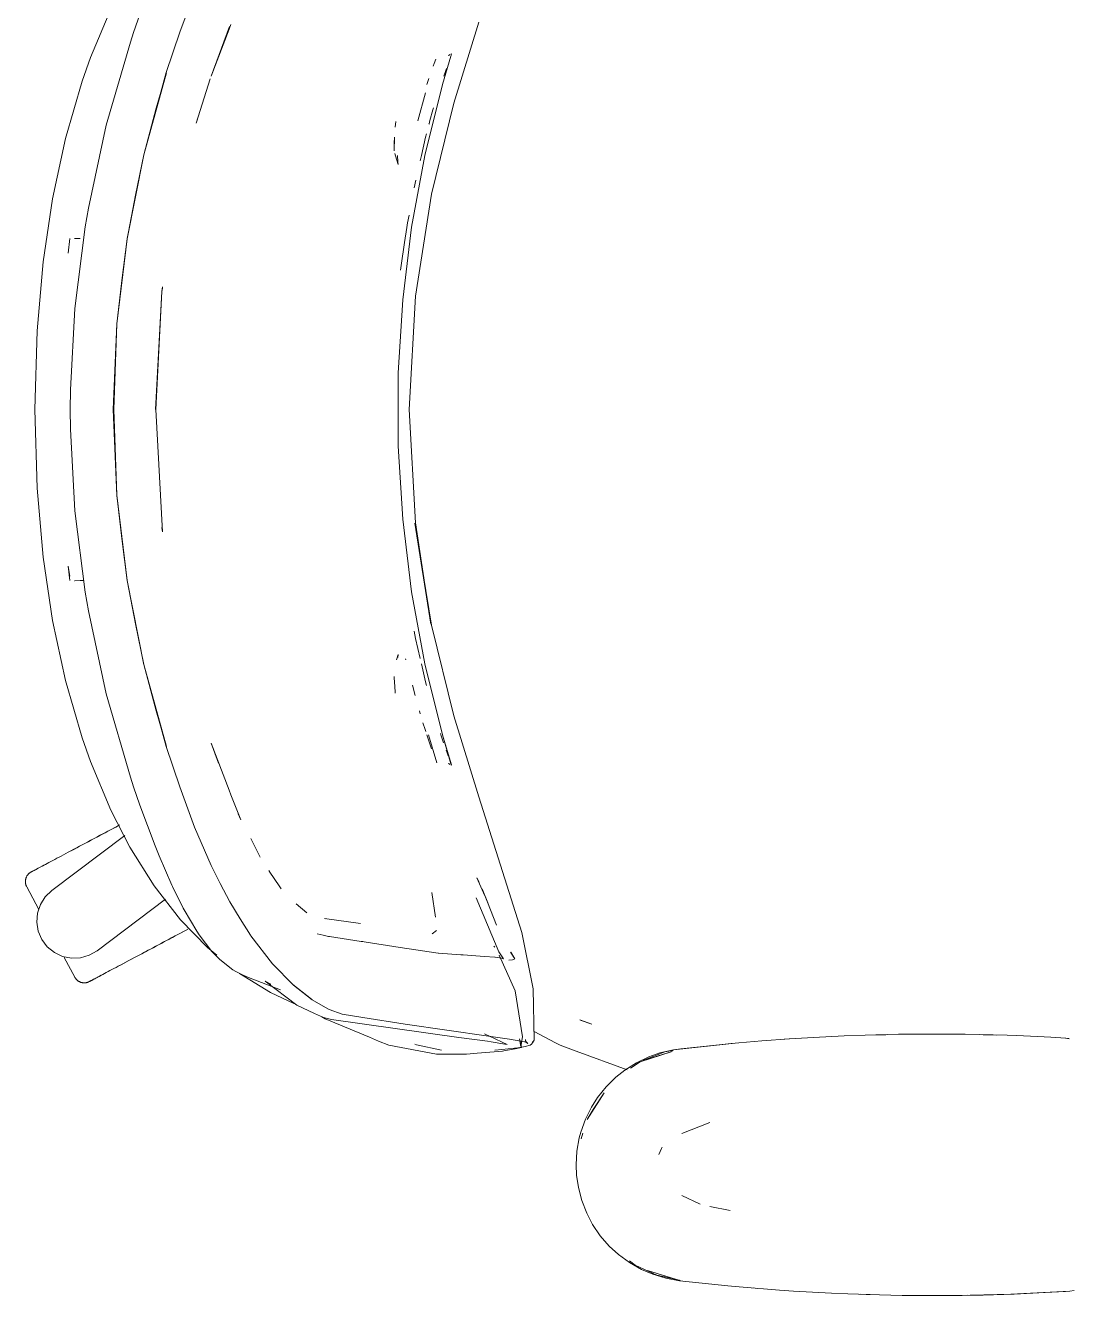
# Model space of a CAD drawing. Header units: millimetres. Extents: x 155927 to 317870, y -36033 to 97293.
# Drawn here: x 217506.8 to 217894.5, y 10098.7 to 10569.5 of the extents above; entities that cross this region are included whole.
import ezdxf

# ---------------------------------------------------------------- set-up
doc = ezdxf.new("R2010")
doc.units = ezdxf.units.MM
doc.header["$MEASUREMENT"] = 0
doc.layers.add('G-IMPT', color=8, linetype='CONTINUOUS', lineweight=9)
doc.layers.add('I-FURN', color=8, linetype='CONTINUOUS', lineweight=9)

msp = doc.modelspace()

# ---------------------------------------------------------------- linework, layer by layer
at = {"layer": 'G-IMPT'}
for p, q in [((217569.49, 10581.89), (217564.03, 10567.01)), ((217530.93, 10557.61), (217538.45, 10575.58)), ((217549.33, 10573.9), (217546.92, 10566.96)), ((217545.73, 10563.36), (217546.92, 10566.96)), ((217559.03, 10552.09), (217564.03, 10567.01)), ((217575.62, 10550.75), (217582.44, 10569.16)), ((217575.62, 10550.75), (217582.33, 10568.2)), ((217582.33, 10568.2), (217583, 10569.93)), ((217674.92, 10570.7), (217665.74, 10540.72)), ((217536.78, 10532.53), (217545.73, 10563.36)), ((217527.86, 10548.87), (217530.93, 10557.61)), ((217658.38, 10555.42), (217659, 10557.08)), ((217661.51, 10547.67), (217664.58, 10558.1)), ((217663.69, 10558.36), (217664.3, 10558.74)), ((217663.69, 10558.36), (217663.9, 10558.5)), ((217664.65, 10558.37), (217664.58, 10558.1)), ((217664.72, 10558.67), (217664.65, 10558.37)), ((217664.69, 10559.13), (217664.78, 10558.89)), ((217664.78, 10558.89), (217664.72, 10558.67)), ((217550.64, 10521.59), (217559.03, 10552.09)), ((217550.64, 10521.59), (217559.07, 10552)), ((217555.29, 10538.84), (217559.07, 10552)), ((217658.38, 10555.42), (217658.01, 10554.41)), ((217662.67, 10552.87), (217661.93, 10550.77)), ((217662.67, 10552.87), (217662.91, 10553.53)), ((217527.86, 10548.87), (217521.69, 10527.63)), ((217570.09, 10533.28), (217575.34, 10549.77)), ((217654.96, 10521.35), (217661.51, 10547.67)), ((217655.67, 10547.66), (217656.4, 10549.88)), ((217655.23, 10544.57), (217652.3, 10534.11)), ((217555.29, 10538.84), (217550.64, 10521.59)), ((217656.82, 10534.25), (217657.93, 10538.25)), ((217657.43, 10507.04), (217665.74, 10540.72)), ((217657.93, 10538.25), (217658.14, 10538.93)), ((217570.09, 10533.28), (217571.17, 10536.72)), ((217643.94, 10531.86), (217644.15, 10533.95)), ((217656.5, 10533.11), (217656.45, 10532.93)), ((217656.82, 10534.25), (217656.5, 10533.11)), ((217536.78, 10532.53), (217530.12, 10501.74)), ((217655.2, 10528.09), (217655.53, 10529.39)), ((217521.69, 10527.63), (217516.87, 10505.27)), ((217643.54, 10523), (217643.63, 10528.06)), ((217643.63, 10528.06), (217643.54, 10525.79)), ((217643.54, 10523), (217643.54, 10525.79)), ((217655.2, 10528.09), (217653.64, 10521.34)), ((217550.64, 10521.59), (217544.47, 10490.47)), ((217550.64, 10521.59), (217544.47, 10490.55)), ((217550.64, 10521.59), (217547.56, 10506.57)), ((217644.39, 10519.9), (217643.79, 10522.05)), ((217645.08, 10517.95), (217644.39, 10519.9)), ((217644.82, 10521.16), (217644.83, 10521.3)), ((217644.86, 10519), (217644.83, 10521.3)), ((217644.86, 10519), (217645.08, 10517.95)), ((217654.96, 10521.35), (217650.03, 10494.69)), ((217653.19, 10519.36), (217653.64, 10521.34)), ((217650.99, 10509.32), (217651.53, 10512.13)), ((217516.87, 10505.27), (217513.38, 10481.85)), ((217544.47, 10490.47), (217547.56, 10506.57)), ((217657.43, 10507.04), (217651.43, 10469.12)), ((217528.93, 10494.82), (217530.12, 10501.74)), ((217648.26, 10494.68), (217648.51, 10496.31)), ((217649.06, 10499.21), (217648.51, 10496.31)), ((217525.12, 10464.65), (217528.93, 10494.82)), ((217650.03, 10494.69), (217646.73, 10467.77)), ((217647.41, 10489.06), (217648.26, 10494.68)), ((217523.28, 10490.55), (217522.63, 10485.14)), ((217527.14, 10490.51), (217525.04, 10490.58)), ((217525.04, 10490.58), (217525.16, 10490.58)), ((217540.64, 10458.95), (217544.47, 10490.55)), ((217540.68, 10458.91), (217544.47, 10490.47)), ((217544.47, 10490.47), (217542.52, 10474.99)), ((217647.41, 10489.06), (217646.12, 10480.53)), ((217513.38, 10481.85), (217511.12, 10456.28)), ((217646.12, 10480.53), (217645.93, 10478.87)), ((217540.68, 10458.91), (217542.52, 10474.99)), ((217557.41, 10470.86), (217557.67, 10472.64)), ((217557.41, 10470.86), (217557.64, 10472.17)), ((217557.68, 10472.41), (217557.64, 10472.17)), ((217555.08, 10427.14), (217557.41, 10470.86)), ((217555.14, 10427.14), (217557.41, 10470.86)), ((217645.08, 10440.7), (217646.73, 10467.77)), ((217651.43, 10469.12), (217649.07, 10427.14)), ((217523.5, 10434.45), (217525.12, 10464.65)), ((217540.64, 10458.95), (217539.31, 10427.14)), ((217540.68, 10458.91), (217539.54, 10427.14)), ((217540.01, 10444.02), (217540.68, 10458.91)), ((217511.12, 10456.28), (217510.27, 10427.14)), ((217540.01, 10444.02), (217539.54, 10427.14)), ((217645.08, 10440.7), (217645.08, 10413.58)), ((217523.5, 10434.45), (217523.41, 10427.14)), ((217510.27, 10427.14), (217511.12, 10397.99)), ((217523.5, 10419.82), (217523.41, 10427.14)), ((217539.31, 10427.14), (217540.64, 10395.32)), ((217540.68, 10395.36), (217539.54, 10427.14)), ((217540.01, 10410.25), (217539.54, 10427.14)), ((217555.14, 10427.14), (217557.64, 10381.8)), ((217651.43, 10385.15), (217649.07, 10427.14)), ((217523.5, 10419.82), (217525.12, 10389.62)), ((217645.08, 10413.58), (217646.73, 10386.51)), ((217540.68, 10395.36), (217540.01, 10410.25)), ((217511.12, 10397.99), (217513.38, 10372.42)), ((217540.64, 10395.32), (217544.47, 10363.73)), ((217542.52, 10379.28), (217540.68, 10395.36)), ((217540.68, 10395.36), (217544.47, 10363.81)), ((217525.12, 10389.62), (217528.93, 10359.45)), ((217557.64, 10381.8), (217557.41, 10383.41)), ((217557.41, 10383.41), (217557.64, 10382.1)), ((217650.03, 10359.59), (217646.73, 10386.51)), ((217657.43, 10347.23), (217651.17, 10384.98)), ((217651.17, 10384.98), (217657.16, 10347.61)), ((217651.43, 10385.15), (217657.16, 10347.61)), ((217542.52, 10379.28), (217544.47, 10363.81)), ((217557.68, 10381.86), (217557.64, 10382.1)), ((217513.38, 10372.42), (217516.87, 10349)), ((217523.28, 10363.72), (217522.63, 10369.14)), ((217523.2, 10365.37), (217522.63, 10369.14)), ((217525.04, 10363.69), (217527.14, 10363.76)), ((217525.04, 10363.69), (217525.16, 10363.69)), ((217528.38, 10363.81), (217527.14, 10363.76)), ((217544.47, 10363.81), (217547.56, 10347.7)), ((217544.47, 10363.81), (217550.68, 10332.56)), ((217550.68, 10332.56), (217544.47, 10363.73)), ((217528.93, 10359.45), (217530.12, 10352.53)), ((217654.96, 10332.92), (217650.03, 10359.59)), ((217530.12, 10352.53), (217536.78, 10321.74)), ((217521.69, 10326.64), (217516.87, 10349)), ((217550.64, 10332.68), (217547.56, 10347.7)), ((217651.01, 10344.96), (217651.48, 10342.33)), ((217665.74, 10313.55), (217657.43, 10347.23)), ((217651.48, 10342.33), (217653.19, 10334.91)), ((217645.08, 10336.32), (217644.39, 10334.37)), ((217645.08, 10336.32), (217644.86, 10335.28)), ((217555.29, 10315.43), (217550.64, 10332.68)), ((217550.64, 10332.68), (217559.07, 10302.27)), ((217550.64, 10332.68), (217559.03, 10302.18)), ((217647.75, 10334.72), (217647.88, 10334.31)), ((217653.64, 10332.93), (217655.2, 10326.18)), ((217654.96, 10332.92), (217661.51, 10306.6)), ((217527.86, 10305.4), (217521.69, 10326.64)), ((217643.54, 10328.23), (217643.55, 10327.53)), ((217643.65, 10326.16), (217643.55, 10327.53)), ((217643.65, 10326.16), (217643.92, 10322.45)), ((217655.2, 10326.18), (217655.54, 10324.9)), ((217545.73, 10290.91), (217536.78, 10321.74)), ((217643.92, 10322.45), (217643.96, 10321.97)), ((217651.34, 10321.1), (217650.35, 10324.96)), ((217651.34, 10321.1), (217650.95, 10322.63)), ((217555.29, 10315.43), (217559.07, 10302.27)), ((217653.25, 10314.31), (217652.92, 10315.43)), ((217665.74, 10313.55), (217674.92, 10283.58)), ((217655.03, 10308.52), (217654.24, 10311.02)), ((217655.28, 10307.74), (217655.03, 10308.52)), ((217660.88, 10306.6), (217660.73, 10307.06)), ((217530.93, 10296.66), (217527.86, 10305.4)), ((217575.62, 10303.52), (217578.34, 10296.09)), ((217575.62, 10303.52), (217582.33, 10286.07)), ((217656.43, 10304.3), (217655.66, 10306.61)), ((217656.32, 10306.61), (217659.35, 10296.18)), ((217656.43, 10304.3), (217656.68, 10303.58)), ((217657.44, 10301.42), (217656.68, 10303.58)), ((217660.88, 10306.6), (217661.62, 10304.38)), ((217661.51, 10306.6), (217664.78, 10295.38)), ((217661.51, 10306.6), (217664.57, 10296.07)), ((217661.51, 10306.6), (217664.63, 10295.78)), ((217661.9, 10303.57), (217661.62, 10304.38)), ((217564.03, 10287.26), (217559.03, 10302.18)), ((217662.89, 10300.82), (217663.24, 10299.85)), ((217663.24, 10299.85), (217663.64, 10298.78)), ((217530.93, 10296.66), (217538.45, 10278.69)), ((217663.69, 10295.92), (217664.3, 10295.53)), ((217663.69, 10295.92), (217663.9, 10295.77)), ((217664.57, 10296.07), (217664.63, 10295.78)), ((217664.78, 10295.38), (217664.65, 10295.14)), ((217545.73, 10290.91), (217546.92, 10287.31)), ((217549.26, 10280.49), (217546.92, 10287.31)), ((217564.03, 10287.26), (217569.49, 10272.38)), ((217582.33, 10286.07), (217583, 10284.34)), ((217583, 10284.34), (217586.72, 10275.02)), ((217674.92, 10283.58), (217690.91, 10233.33)), ((217549.26, 10280.49), (217554.86, 10265.41)), ((217538.45, 10278.69), (217545.54, 10264.91)), ((217586.72, 10275.02), (217585.72, 10277.26)), ((217569.49, 10272.38), (217575.67, 10258.16)), ((217545.54, 10264.91), (217554.52, 10250.62)), ((217556.34, 10261.73), (217554.86, 10265.41)), ((217593.89, 10261.18), (217590.35, 10268.15)), ((217561.11, 10250.77), (217556.34, 10261.73)), ((217579.06, 10251.43), (217575.67, 10258.16)), ((217597.42, 10255.71), (217597.03, 10256.29)), ((217600.92, 10250.58), (217597.42, 10255.71)), ((217554.52, 10250.62), (217564.32, 10238.02)), ((217561.11, 10250.77), (217561.33, 10250.33)), ((217579.06, 10251.43), (217582.63, 10244.64)), ((217600.92, 10250.58), (217601.67, 10249.47)), ((217677.21, 10246.9), (217674.16, 10253.61)), ((217674.16, 10253.61), (217675.08, 10251.97)), ((217565.33, 10242.32), (217561.33, 10250.33)), ((217658.88, 10238.99), (217657.48, 10248.15)), ((217682.37, 10226.18), (217673.94, 10246.16)), ((217678.24, 10244.31), (217676.21, 10249.43)), ((217678.23, 10244.52), (217676.22, 10249.42)), ((217676.22, 10249.42), (217678.24, 10244.31)), ((217565.33, 10242.32), (217565.64, 10241.72)), ((217565.64, 10241.72), (217570.37, 10233.72)), ((217586.39, 10238.41), (217582.63, 10244.64)), ((217607.19, 10243.94), (217611.1, 10240.6)), ((217678.23, 10244.52), (217681.49, 10236.05)), ((217574.28, 10227.72), (217564.32, 10238.02)), ((217586.39, 10238.41), (217590.28, 10232.31)), ((217631.05, 10236.66), (217617.69, 10238.44)), ((217617.69, 10238.44), (217618.16, 10238.3)), ((217658.88, 10238.99), (217658.84, 10239.34)), ((217571.24, 10232.43), (217570.37, 10233.72)), ((217575.95, 10226.3), (217571.24, 10232.43)), ((217590.28, 10232.31), (217590.44, 10232.06)), ((217598.47, 10221.62), (217590.44, 10232.06)), ((217615.01, 10232.74), (217617.17, 10232.28)), ((217617.17, 10232.28), (217619.16, 10231.86)), ((217619.62, 10231.79), (217619.16, 10231.86)), ((217631.35, 10229.98), (217619.62, 10231.79)), ((217659.23, 10234.04), (217657.59, 10232.76)), ((217695.11, 10212.38), (217690.91, 10233.33)), ((217574.28, 10227.72), (217577.79, 10224.86)), ((217631.35, 10229.98), (217631.96, 10229.89)), ((217632.47, 10229.81), (217631.96, 10229.89)), ((217645.82, 10227.69), (217632.47, 10229.81)), ((217645.82, 10227.69), (217659.89, 10225.66)), ((217680.92, 10227.9), (217680.48, 10228.17)), ((217578.85, 10223.28), (217575.95, 10226.3)), ((217583.71, 10219.42), (217578.85, 10223.28)), ((217659.97, 10225.65), (217659.89, 10225.66)), ((217659.97, 10225.65), (217668.22, 10225.03)), ((217668.22, 10225.03), (217669.2, 10224.96)), ((217669.2, 10224.96), (217677.06, 10224.4)), ((217677.06, 10224.4), (217680.94, 10224.1)), ((217681.02, 10224.1), (217680.94, 10224.1)), ((217681.02, 10224.1), (217683.4, 10223.8)), ((217684.13, 10223.51), (217682.37, 10226.18)), ((217688.48, 10211.68), (217682.49, 10224.86)), ((217683.41, 10223.8), (217683.4, 10223.8)), ((217683.41, 10223.8), (217684.13, 10223.51)), ((217686.05, 10223.04), (217687.4, 10223.21)), ((217688.34, 10223.51), (217686.75, 10225.97)), ((217686.75, 10225.97), (217688.27, 10223.49)), ((217688.27, 10223.49), (217686.79, 10225.96)), ((217687.4, 10223.21), (217688.27, 10223.49)), ((217688.34, 10223.51), (217688.27, 10223.49)), ((217583.71, 10219.42), (217584.85, 10218.8)), ((217584.85, 10218.8), (217587.28, 10217.63)), ((217597.65, 10210.99), (217586.2, 10218.11)), ((217587.28, 10217.63), (217589.51, 10216.56)), ((217598.47, 10221.62), (217606.2, 10213.72)), ((217601.42, 10212.05), (217589.51, 10216.56)), ((217595.76, 10215.28), (217597.79, 10214.12)), ((217595.76, 10215.28), (217607.47, 10206.34)), ((217605.99, 10214.03), (217612.94, 10208.63)), ((217605.99, 10214.03), (217609.56, 10211.22)), ((217613.17, 10208.3), (217606.2, 10213.72)), ((217606.28, 10207.01), (217597.65, 10210.99)), ((217612.94, 10208.63), (217609.56, 10211.22)), ((217613.17, 10208.3), (217619, 10205.01)), ((217688.48, 10211.68), (217691.19, 10194.63)), ((217695.11, 10212.38), (217695.49, 10193.39)), ((217613.99, 10203.3), (217607.47, 10206.34)), ((217619, 10205.01), (217619.42, 10204.8)), ((217624.21, 10203.05), (217619.42, 10204.8)), ((217613.99, 10203.3), (217617.35, 10201.73)), ((217616.74, 10202.02), (217617.91, 10201.25)), ((217620.35, 10201.09), (217617.35, 10201.73)), ((217617.91, 10201.25), (217634.36, 10194.45)), ((217667.56, 10194.41), (217620.35, 10201.09)), ((217624.21, 10203.05), (217631.89, 10201.75)), ((217647.65, 10199.35), (217631.89, 10201.75)), ((217678.53, 10194.8), (217647.65, 10199.35)), ((217712.37, 10200.92), (217716.83, 10199.29)), ((217712.37, 10200.92), (217712.95, 10200.66)), ((217716.83, 10199.29), (217712.95, 10200.66)), ((217634.36, 10194.45), (217637.73, 10193.06)), ((217667.56, 10194.41), (217678.22, 10192.97)), ((217685.41, 10191.78), (217677, 10195.77)), ((217686.38, 10193.69), (217678.53, 10194.8)), ((217690.51, 10191.05), (217691.19, 10194.63)), ((217695.43, 10196.58), (217703.33, 10192.44)), ((217790.23, 10193.85), (217799.1, 10194.41)), ((217810.41, 10194.95), (217799.1, 10194.41)), ((217810.41, 10194.95), (217818.28, 10195.25)), ((217830.59, 10195.54), (217818.28, 10195.25)), ((217822.16, 10195.33), (217823.81, 10195.41)), ((217823.81, 10195.41), (217825.89, 10195.41)), ((217830.59, 10195.54), (217836.06, 10195.61)), ((217850.78, 10195.62), (217836.06, 10195.61)), ((217855.29, 10195.57), (217850.78, 10195.62)), ((217855.29, 10195.57), (217870.96, 10195.19)), ((217862.01, 10195.39), (217864.23, 10195.39)), ((217866.91, 10195.28), (217864.23, 10195.39)), ((217870.96, 10195.19), (217874.5, 10195.07)), ((217887.06, 10194.45), (217874.5, 10195.07)), ((217887.06, 10194.45), (217892.73, 10194.17)), ((217893.98, 10193.89), (217892.5, 10194.17)), ((217892.73, 10194.17), (217893.98, 10194.01)), ((217641.59, 10191.46), (217637.73, 10193.06)), ((217659.28, 10188.23), (217641.59, 10191.46)), ((217651.84, 10191.68), (217651.27, 10191.83)), ((217661.15, 10189.64), (217651.84, 10191.68)), ((217683.7, 10189.34), (217674.38, 10188.54)), ((217679.52, 10192.76), (217678.22, 10192.97)), ((217679.52, 10192.76), (217684.54, 10191.92)), ((217683.53, 10189.86), (217680.94, 10189.65)), ((217688.22, 10190.38), (217683.53, 10189.86)), ((217683.7, 10189.34), (217684.17, 10189.39)), ((217684.17, 10189.39), (217688.42, 10190.2)), ((217685.41, 10191.78), (217684.54, 10191.92)), ((217692.65, 10192.58), (217686.38, 10193.69)), ((217688.83, 10190.46), (217688.22, 10190.38)), ((217688.42, 10190.2), (217690.74, 10190.64)), ((217688.83, 10190.46), (217692.11, 10190.99)), ((217690.02, 10193.92), (217690.51, 10191.05)), ((217690.02, 10193.92), (217690.74, 10190.64)), ((217692.03, 10192.75), (217692.65, 10192.58)), ((217692.03, 10192.75), (217693.12, 10192.19)), ((217693.97, 10191.54), (217692.11, 10190.99)), ((217692.22, 10193.62), (217692.3, 10193.12)), ((217692.62, 10192.58), (217692.3, 10193.12)), ((217692.62, 10192.58), (217693.12, 10192.19)), ((217693.97, 10191.54), (217694.51, 10191.86)), ((217694.51, 10191.86), (217694.89, 10192.36)), ((217695.49, 10193.39), (217694.89, 10192.36)), ((217695.01, 10192.98), (217694.89, 10192.36)), ((217694.89, 10192.36), (217694.91, 10192.43)), ((217695.01, 10192.98), (217694.91, 10192.43)), ((217703.33, 10192.44), (217705.09, 10191.52)), ((217711.06, 10189.33), (217705.09, 10191.52)), ((217747.11, 10189.79), (217742.15, 10188.63)), ((217747.03, 10189.57), (217743.98, 10188.99)), ((217747.11, 10189.79), (217770.06, 10192.24)), ((217747.11, 10189.79), (217768.54, 10192.14)), ((217747.11, 10189.79), (217749.92, 10190.12)), ((217770.06, 10192.24), (217749.92, 10190.12)), ((217768.54, 10192.14), (217779.94, 10193.12)), ((217790.23, 10193.85), (217779.94, 10193.12)), ((217788.19, 10193.72), (217786.77, 10193.58)), ((217788.19, 10193.72), (217790.09, 10193.81)), ((217659.28, 10188.23), (217666.25, 10188.2)), ((217666.25, 10188.2), (217670.42, 10188.2)), ((217674.38, 10188.54), (217670.42, 10188.2)), ((217730, 10182.38), (217711.06, 10189.33)), ((217733.43, 10184.99), (217729.11, 10182.26)), ((217734.75, 10185.39), (217731.18, 10182.96)), ((217733.43, 10184.99), (217738.01, 10187.18)), ((217734.75, 10185.39), (217746.61, 10189.2)), ((217734.75, 10185.39), (217737.46, 10186.29)), ((217743.98, 10188.99), (217735.79, 10185.79)), ((217737.46, 10186.29), (217746.61, 10189.2)), ((217738.01, 10187.18), (217742.15, 10188.63)), ((217725.8, 10179.64), (217729.11, 10182.26)), ((217722.19, 10176.09), (217719, 10172.12)), ((217722.19, 10176.09), (217725.8, 10179.64)), ((217715.14, 10163.96), (217721.47, 10173.91)), ((217716.74, 10168.57), (217719, 10172.12)), ((217717.31, 10167.64), (217721.47, 10173.91)), ((217714.5, 10164.06), (217716.74, 10168.57)), ((217715.14, 10163.96), (217717.31, 10167.64)), ((217714.5, 10164.06), (217712.79, 10159.29)), ((217760.63, 10162.89), (217750.2, 10158.74)), ((217711.34, 10152.21), (217712.22, 10157.16)), ((217712.22, 10157.16), (217712.79, 10159.29)), ((217713.59, 10158.85), (217712.97, 10156.82)), ((217711.05, 10147.17), (217711.34, 10152.21)), ((217741.66, 10150.99), (217742.68, 10153.22)), ((217742.68, 10153.22), (217742.97, 10153.67)), ((217711.05, 10147.17), (217711.22, 10143.32)), ((217711.87, 10138.81), (217711.22, 10143.32)), ((217711.87, 10138.81), (217713.13, 10133.94)), ((217714.96, 10129.23), (217713.13, 10133.94)), ((217750.29, 10135.79), (217757.08, 10132.52)), ((217717.15, 10125.07), (217714.96, 10129.23)), ((217768.13, 10130.19), (217760.69, 10131.76)), ((217717.15, 10125.07), (217719.98, 10120.9)), ((217719.98, 10120.9), (217723.3, 10117.06)), ((217726.74, 10113.9), (217723.3, 10117.06)), ((217726.74, 10113.9), (217730.82, 10110.9)), ((217730.78, 10111.59), (217732.89, 10110)), ((217735.27, 10108.39), (217730.82, 10110.9)), ((217740.95, 10106.26), (217732.89, 10110)), ((217735.27, 10108.39), (217739.5, 10106.58)), ((217749.92, 10104.22), (217737.46, 10108.05)), ((217737.46, 10108.05), (217746.61, 10105.13)), ((217739.5, 10106.58), (217744.37, 10105.11)), ((217740.95, 10106.26), (217749.36, 10104.35)), ((217749.41, 10104.22), (217744.37, 10105.11)), ((217749.92, 10104.22), (217746.61, 10105.13)), ((217767.34, 10102.31), (217749.41, 10104.22)), ((217771.47, 10101.97), (217767.34, 10102.31)), ((217786.52, 10100.72), (217771.47, 10101.97)), ((217778.34, 10101.37), (217776.66, 10101.54)), ((217786.52, 10100.72), (217791.61, 10100.39)), ((217791.61, 10100.39), (217805.75, 10099.58)), ((217872.32, 10099.19), (217894.11, 10100.28)), ((217872.32, 10099.19), (217892.5, 10100.17)), ((217873.53, 10099.23), (217894.11, 10100.28)), ((217894.11, 10100.28), (217892.5, 10100.17)), ((217894.11, 10100.28), (217895.75, 10100.53)), ((217811.77, 10099.33), (217805.75, 10099.58)), ((217811.77, 10099.33), (217823.53, 10098.94)), ((217816.66, 10099.19), (217818.59, 10099.08)), ((217818.59, 10099.08), (217820.09, 10099.06)), ((217831.95, 10098.77), (217823.53, 10098.94)), ((217831.95, 10098.77), (217861.97, 10098.89)), ((217831.95, 10098.77), (217852.14, 10098.73)), ((217831.95, 10098.77), (217842.75, 10098.69)), ((217861.97, 10098.89), (217842.75, 10098.69)), ((217852.14, 10098.73), (217873.53, 10099.23)), ((217852.14, 10098.73), (217872.32, 10099.19)), ((217852.14, 10098.73), (217861.97, 10098.89)), ((217852.14, 10098.77), (217854.17, 10098.75)), ((217854.17, 10098.75), (217856.38, 10098.83)), ((217861.97, 10098.89), (217873.53, 10099.23)), ((217873.53, 10099.23), (217872.32, 10099.19))]:
    msp.add_line(p, q, dxfattribs=at)
at = {"layer": 'I-FURN'}
for p, q in [((217533.77, 10268.93), (217534.77, 10269.46)), ((217535.32, 10269.75), (217534.31, 10269.22)), ((217534.77, 10269.46), (217535.78, 10270)), ((217536.32, 10270.28), (217535.32, 10269.75)), ((217535.78, 10270), (217536.78, 10270.53)), ((217537.32, 10270.81), (217536.32, 10270.28)), ((217536.78, 10270.53), (217537.78, 10271.06)), ((217538.31, 10271.34), (217537.32, 10270.81)), ((217537.78, 10271.06), (217538.77, 10271.59)), ((217539.3, 10271.87), (217538.31, 10271.34)), ((217538.77, 10271.59), (217539.75, 10272.11)), ((217540.28, 10272.39), (217539.3, 10271.87)), ((217539.75, 10272.11), (217540.72, 10272.63)), ((217541.25, 10272.9), (217540.28, 10272.39)), ((217540.72, 10272.63), (217541.69, 10273.14)), ((217516.55, 10248.89), (217543.61, 10269.28)), ((217524.93, 10264.23), (217525.87, 10264.73)), ((217526.39, 10265), (217525.44, 10264.5)), ((217525.87, 10264.73), (217526.83, 10265.24)), ((217527.35, 10265.52), (217526.39, 10265)), ((217526.83, 10265.24), (217527.8, 10265.75)), ((217528.33, 10266.03), (217527.35, 10265.52)), ((217527.8, 10265.75), (217528.78, 10266.27)), ((217529.31, 10266.56), (217528.33, 10266.03)), ((217528.78, 10266.27), (217529.77, 10266.8)), ((217530.3, 10267.08), (217529.31, 10266.56)), ((217529.77, 10266.8), (217530.76, 10267.33)), ((217531.3, 10267.61), (217530.3, 10267.08)), ((217530.76, 10267.33), (217531.76, 10267.86)), ((217532.3, 10268.15), (217531.3, 10267.61)), ((217531.76, 10267.86), (217532.76, 10268.39)), ((217533.31, 10268.68), (217532.3, 10268.15)), ((217532.76, 10268.39), (217533.77, 10268.93)), ((217534.31, 10269.22), (217533.31, 10268.68)), ((217516.92, 10259.97), (217516.2, 10259.58)), ((217517.67, 10260.37), (217516.92, 10259.97)), ((217518.44, 10260.78), (217517.67, 10260.37)), ((217519.25, 10261.21), (217518.44, 10260.78)), ((217520.07, 10261.64), (217519.25, 10261.21)), ((217520.92, 10262.09), (217520.07, 10261.64)), ((217521.79, 10262.56), (217520.92, 10262.09)), ((217522.67, 10263.03), (217521.79, 10262.56)), ((217523.58, 10263.51), (217522.67, 10263.03)), ((217523.09, 10263.25), (217524, 10263.73)), ((217524.5, 10264), (217523.58, 10263.51)), ((217524, 10263.73), (217524.93, 10264.23)), ((217525.44, 10264.5), (217524.5, 10264)), ((217508.2, 10255.23), (217508.32, 10255.33)), ((217508.32, 10255.33), (217508.45, 10255.43)), ((217508.45, 10255.43), (217508.59, 10255.52)), ((217508.59, 10255.52), (217508.72, 10255.61)), ((217508.72, 10255.61), (217508.86, 10255.69)), ((217508.86, 10255.69), (217508.9, 10255.71)), ((217508.9, 10255.71), (217508.92, 10255.72)), ((217508.91, 10255.71), (217508.9, 10255.71)), ((217508.95, 10255.73), (217508.91, 10255.71)), ((217508.92, 10255.72), (217508.98, 10255.75)), ((217509.03, 10255.77), (217508.95, 10255.73)), ((217508.98, 10255.75), (217509.08, 10255.8)), ((217509.15, 10255.84), (217509.03, 10255.77)), ((217509.08, 10255.8), (217509.22, 10255.88)), ((217509.32, 10255.93), (217509.15, 10255.84)), ((217509.22, 10255.88), (217509.4, 10255.97)), ((217509.52, 10256.03), (217509.32, 10255.93)), ((217509.4, 10255.97), (217509.62, 10256.09)), ((217509.76, 10256.16), (217509.52, 10256.03)), ((217509.62, 10256.09), (217509.88, 10256.23)), ((217510.04, 10256.31), (217509.76, 10256.16)), ((217509.88, 10256.23), (217510.18, 10256.38)), ((217510.35, 10256.48), (217510.04, 10256.31)), ((217510.18, 10256.38), (217510.51, 10256.56)), ((217510.71, 10256.67), (217510.35, 10256.48)), ((217510.51, 10256.56), (217510.89, 10256.76)), ((217511.1, 10256.88), (217510.71, 10256.67)), ((217510.89, 10256.76), (217511.3, 10256.98)), ((217511.53, 10257.1), (217511.1, 10256.88)), ((217511.3, 10256.98), (217511.74, 10257.22)), ((217512, 10257.35), (217511.53, 10257.1)), ((217511.74, 10257.22), (217512.22, 10257.47)), ((217512.5, 10257.62), (217512, 10257.35)), ((217512.22, 10257.47), (217512.74, 10257.75)), ((217513.03, 10257.9), (217512.5, 10257.62)), ((217512.74, 10257.75), (217513.29, 10258.04)), ((217513.6, 10258.21), (217513.03, 10257.9)), ((217513.29, 10258.04), (217513.88, 10258.35)), ((217514.21, 10258.53), (217513.6, 10258.21)), ((217514.84, 10258.86), (217514.21, 10258.53)), ((217515.5, 10259.22), (217514.84, 10258.86)), ((217516.2, 10259.58), (217515.5, 10259.22)), ((217506.76, 10252.11), (217506.77, 10252.27)), ((217506.77, 10251.95), (217506.76, 10252.11)), ((217506.77, 10252.43), (217506.79, 10252.59)), ((217506.77, 10252.27), (217506.77, 10252.43)), ((217506.78, 10251.79), (217506.77, 10251.95)), ((217506.8, 10251.63), (217506.78, 10251.79)), ((217506.79, 10252.59), (217506.81, 10252.75)), ((217506.82, 10251.47), (217506.8, 10251.63)), ((217506.81, 10252.75), (217506.84, 10252.91)), ((217506.85, 10251.31), (217506.82, 10251.47)), ((217506.84, 10252.91), (217506.87, 10253.07)), ((217506.89, 10251.16), (217506.85, 10251.31)), ((217506.87, 10253.07), (217506.91, 10253.23)), ((217506.93, 10251), (217506.89, 10251.16)), ((217506.91, 10253.23), (217506.96, 10253.38)), ((217506.98, 10250.85), (217506.93, 10251)), ((217506.96, 10253.38), (217507.01, 10253.53)), ((217507.03, 10250.69), (217506.98, 10250.85)), ((217507.01, 10253.53), (217507.07, 10253.68)), ((217507.1, 10250.55), (217507.03, 10250.69)), ((217507.07, 10253.68), (217507.13, 10253.83)), ((217507.13, 10253.83), (217507.2, 10253.98)), ((217507.2, 10253.98), (217507.28, 10254.12)), ((217507.28, 10254.12), (217507.36, 10254.26)), ((217507.36, 10254.26), (217507.45, 10254.39)), ((217507.45, 10254.39), (217507.54, 10254.53)), ((217507.54, 10254.53), (217507.64, 10254.65)), ((217507.64, 10254.65), (217507.74, 10254.78)), ((217507.74, 10254.78), (217507.85, 10254.9)), ((217507.85, 10254.9), (217507.96, 10255.01)), ((217507.96, 10255.01), (217508.08, 10255.12)), ((217508.08, 10255.12), (217508.2, 10255.23)), ((217507.16, 10250.4), (217507.1, 10250.55)), ((217507.24, 10250.26), (217507.16, 10250.4)), ((217507.24, 10250.26), (217511.71, 10241.85)), ((217512.32, 10243.69), (217514.12, 10246.55)), ((217514.12, 10246.55), (217516.55, 10248.89)), ((217511.26, 10240.49), (217512.32, 10243.69)), ((217558.71, 10245.61), (217533.39, 10226.54)), ((217510.99, 10237.13), (217511.26, 10240.49)), ((217511.54, 10233.8), (217510.99, 10237.13)), ((217512.86, 10230.7), (217511.54, 10233.8)), ((217561.87, 10231.77), (217560.89, 10231.25)), ((217561.35, 10231.49), (217562.32, 10232.01)), ((217562.84, 10232.29), (217561.87, 10231.77)), ((217562.32, 10232.01), (217563.28, 10232.52)), ((217563.8, 10232.8), (217562.84, 10232.29)), ((217563.28, 10232.52), (217564.24, 10233.03)), ((217564.74, 10233.3), (217563.8, 10232.8)), ((217564.24, 10233.03), (217565.17, 10233.53)), ((217565.67, 10233.79), (217564.74, 10233.3)), ((217565.17, 10233.53), (217566.1, 10234.02)), ((217566.59, 10234.28), (217565.67, 10233.79)), ((217566.1, 10234.02), (217567, 10234.5)), ((217514.89, 10228), (217512.86, 10230.7)), ((217517.51, 10225.87), (217514.89, 10228)), ((217552.36, 10226.71), (217553.36, 10227.24)), ((217553.9, 10227.53), (217552.9, 10227)), ((217553.36, 10227.24), (217554.36, 10227.78)), ((217554.9, 10228.07), (217553.9, 10227.53)), ((217554.36, 10227.78), (217555.36, 10228.31)), ((217555.91, 10228.6), (217554.9, 10228.07)), ((217555.36, 10228.31), (217556.37, 10228.85)), ((217556.91, 10229.13), (217555.91, 10228.6)), ((217556.37, 10228.85), (217557.37, 10229.38)), ((217557.91, 10229.67), (217556.91, 10229.13)), ((217557.37, 10229.38), (217558.37, 10229.91)), ((217558.91, 10230.2), (217557.91, 10229.67)), ((217558.37, 10229.91), (217559.37, 10230.44)), ((217559.91, 10230.73), (217558.91, 10230.2)), ((217559.37, 10230.44), (217560.36, 10230.97)), ((217560.89, 10231.25), (217559.91, 10230.73)), ((217560.36, 10230.97), (217561.35, 10231.49)), ((217520.56, 10224.43), (217517.51, 10225.87)), ((217523.86, 10223.76), (217520.56, 10224.43)), ((217521.16, 10224.06), (217525.05, 10216.76)), ((217527.23, 10223.9), (217523.86, 10223.76)), ((217530.47, 10224.84), (217527.23, 10223.9)), ((217533.39, 10226.54), (217530.47, 10224.84)), ((217544.27, 10222.41), (217543.38, 10221.94)), ((217543.79, 10222.16), (217544.68, 10222.63)), ((217545.17, 10222.89), (217544.27, 10222.41)), ((217544.68, 10222.63), (217545.6, 10223.12)), ((217546.1, 10223.38), (217545.17, 10222.89)), ((217545.6, 10223.12), (217546.53, 10223.61)), ((217547.03, 10223.88), (217546.1, 10223.38)), ((217546.53, 10223.61), (217547.47, 10224.11)), ((217547.99, 10224.39), (217547.03, 10223.88)), ((217547.47, 10224.11), (217548.43, 10224.62)), ((217548.95, 10224.9), (217547.99, 10224.39)), ((217548.43, 10224.62), (217549.4, 10225.14)), ((217549.92, 10225.42), (217548.95, 10224.9)), ((217549.4, 10225.14), (217550.38, 10225.66)), ((217550.91, 10225.94), (217549.92, 10225.42)), ((217550.38, 10225.66), (217551.36, 10226.18)), ((217551.9, 10226.47), (217550.91, 10225.94)), ((217551.36, 10226.18), (217552.36, 10226.71)), ((217552.9, 10227), (217551.9, 10226.47)), ((217534.89, 10217.42), (217535.47, 10217.74)), ((217535.47, 10217.74), (217536.09, 10218.06)), ((217536.09, 10218.06), (217536.74, 10218.41)), ((217536.74, 10218.41), (217537.41, 10218.77)), ((217537.41, 10218.77), (217538.12, 10219.14)), ((217538.12, 10219.14), (217538.86, 10219.53)), ((217538.86, 10219.53), (217539.62, 10219.94)), ((217539.62, 10219.94), (217540.41, 10220.36)), ((217540.41, 10220.36), (217541.22, 10220.79)), ((217541.22, 10220.79), (217542.05, 10221.23)), ((217542.51, 10221.48), (217541.67, 10221.03)), ((217542.05, 10221.23), (217542.91, 10221.69)), ((217543.38, 10221.94), (217542.51, 10221.48)), ((217542.91, 10221.69), (217543.79, 10222.16)), ((217525.07, 10216.72), (217525.05, 10216.76)), ((217525.15, 10216.58), (217525.07, 10216.72)), ((217525.23, 10216.44), (217525.15, 10216.58)), ((217525.32, 10216.31), (217525.23, 10216.44)), ((217525.42, 10216.18), (217525.32, 10216.31)), ((217525.52, 10216.05), (217525.42, 10216.18)), ((217525.63, 10215.93), (217525.52, 10216.05)), ((217525.74, 10215.82), (217525.63, 10215.93)), ((217525.85, 10215.7), (217525.74, 10215.82)), ((217525.97, 10215.6), (217525.85, 10215.7)), ((217526.1, 10215.49), (217525.97, 10215.6)), ((217526.23, 10215.4), (217526.1, 10215.49)), ((217526.36, 10215.3), (217526.23, 10215.4)), ((217526.49, 10215.22), (217526.36, 10215.3)), ((217526.63, 10215.13), (217526.49, 10215.22)), ((217526.78, 10215.06), (217526.63, 10215.13)), ((217526.92, 10214.99), (217526.78, 10215.06)), ((217527.07, 10214.92), (217526.92, 10214.99)), ((217527.22, 10214.86), (217527.07, 10214.92)), ((217527.37, 10214.81), (217527.22, 10214.86)), ((217527.53, 10214.77), (217527.37, 10214.81)), ((217527.68, 10214.73), (217527.53, 10214.77)), ((217527.84, 10214.69), (217527.68, 10214.73)), ((217528, 10214.66), (217527.84, 10214.69)), ((217528.16, 10214.64), (217528, 10214.66)), ((217528.32, 10214.63), (217528.16, 10214.64)), ((217528.48, 10214.62), (217528.32, 10214.63)), ((217528.64, 10214.62), (217528.48, 10214.62)), ((217528.8, 10214.62), (217528.64, 10214.62)), ((217528.96, 10214.63), (217528.8, 10214.62)), ((217529.12, 10214.65), (217528.96, 10214.63)), ((217529.28, 10214.68), (217529.12, 10214.65)), ((217529.44, 10214.71), (217529.28, 10214.68)), ((217529.6, 10214.74), (217529.44, 10214.71)), ((217529.75, 10214.79), (217529.6, 10214.74)), ((217529.91, 10214.83), (217529.75, 10214.79)), ((217530.06, 10214.89), (217529.91, 10214.83)), ((217530.21, 10214.95), (217530.06, 10214.89)), ((217530.35, 10215.02), (217530.21, 10214.95)), ((217530.5, 10215.09), (217530.35, 10215.02)), ((217530.55, 10215.12), (217530.5, 10215.09)), ((217530.5, 10215.09), (217530.52, 10215.1)), ((217530.5, 10215.09), (217530.5, 10215.09)), ((217530.52, 10215.1), (217530.58, 10215.13)), ((217530.63, 10215.16), (217530.55, 10215.12)), ((217530.58, 10215.13), (217530.68, 10215.19)), ((217530.75, 10215.22), (217530.63, 10215.16)), ((217530.68, 10215.19), (217530.82, 10215.26)), ((217530.91, 10215.31), (217530.75, 10215.22)), ((217530.82, 10215.26), (217531, 10215.36)), ((217531.11, 10215.42), (217530.91, 10215.31)), ((217531, 10215.36), (217531.22, 10215.47)), ((217531.35, 10215.54), (217531.11, 10215.42)), ((217531.22, 10215.47), (217531.48, 10215.61)), ((217531.63, 10215.69), (217531.35, 10215.54)), ((217531.48, 10215.61), (217531.77, 10215.77)), ((217531.95, 10215.86), (217531.63, 10215.69)), ((217531.77, 10215.77), (217532.11, 10215.95)), ((217532.31, 10216.05), (217531.95, 10215.86)), ((217532.11, 10215.95), (217532.48, 10216.15)), ((217532.7, 10216.26), (217532.31, 10216.05)), ((217532.48, 10216.15), (217532.89, 10216.36)), ((217533.13, 10216.49), (217532.7, 10216.26)), ((217532.89, 10216.36), (217533.34, 10216.6)), ((217533.59, 10216.74), (217533.13, 10216.49)), ((217533.34, 10216.6), (217533.82, 10216.86)), ((217534.09, 10217), (217533.59, 10216.74)), ((217533.82, 10216.86), (217534.34, 10217.13)), ((217534.63, 10217.29), (217534.09, 10217)), ((217534.34, 10217.13), (217534.89, 10217.42)), ((217535.2, 10217.59), (217534.63, 10217.29))]:
    msp.add_line(p, q, dxfattribs=at)

doc.saveas('drawing.dxf')
